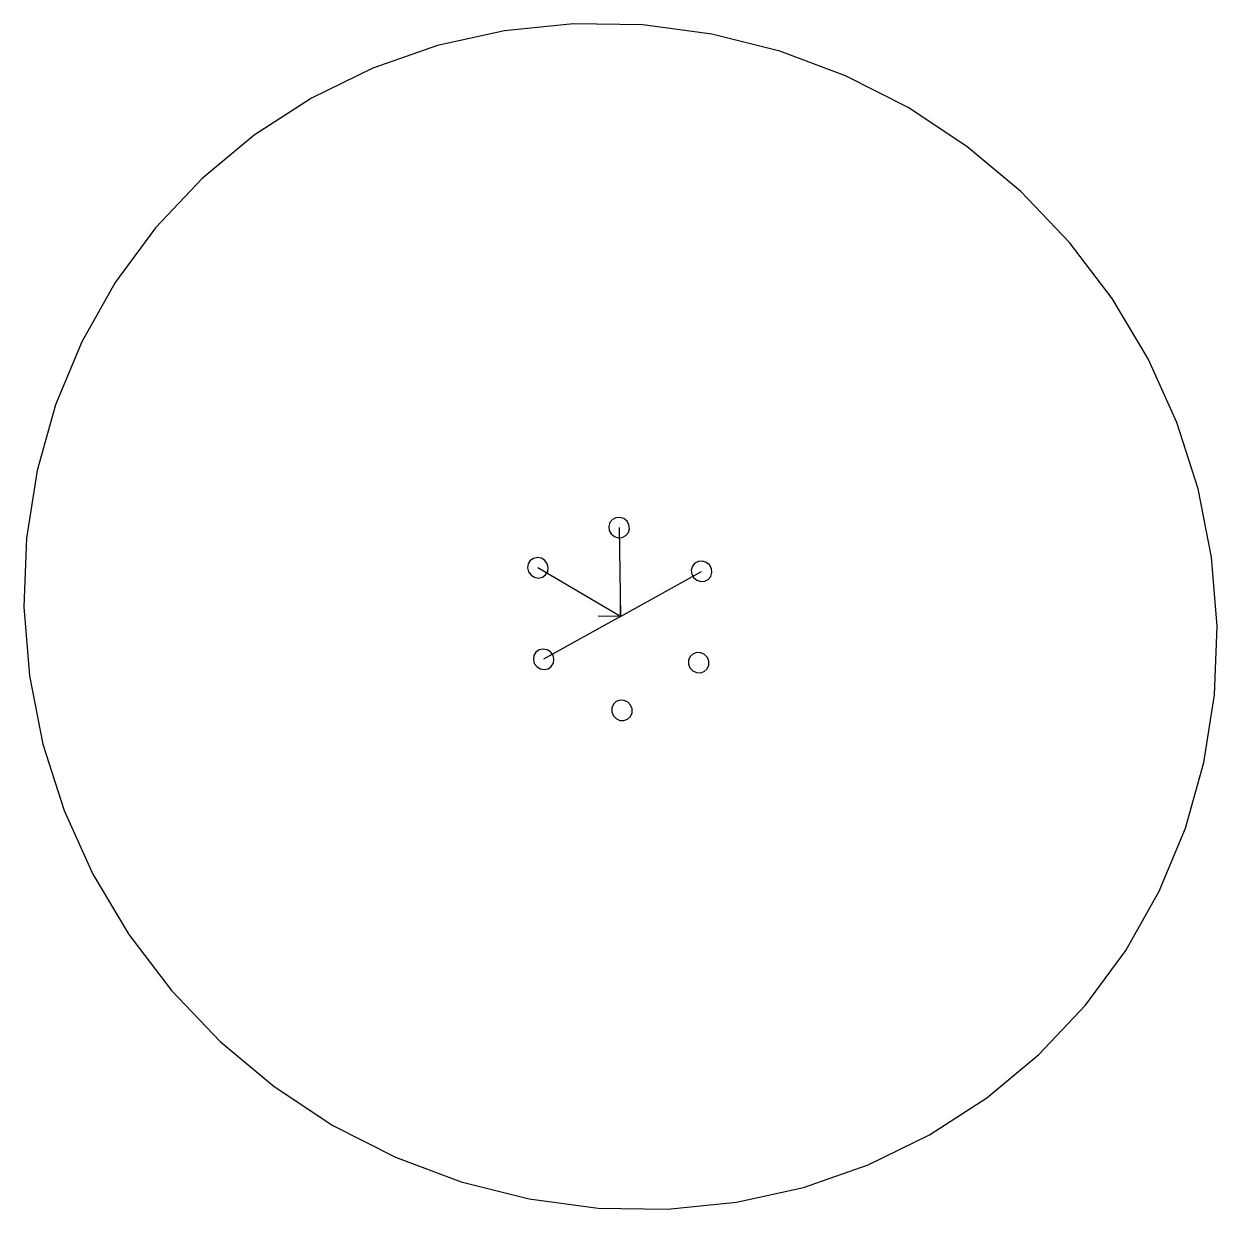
# Model space of a CAD drawing. Header units: millimetres. Extents: x -148 to 148, y -147 to 147.
import ezdxf

# ---------------------------------------------------------------- set-up
doc = ezdxf.new("R2010")
doc.units = ezdxf.units.MM
doc.header["$PDSIZE"] = -1

msp = doc.modelspace()

# ---------------------------------------------------------------- linework, layer by layer
at = {"color": 7, "linetype": 'Continuous'}
for p, q in [((-0.33, 22.02), (0, 0)), ((0, 0), (-20.42, 12.06)), ((0, 0), (20.07, 11.18)), ((0, 0), (-19.02, -10.59)), ((0, 0), (-5.49, 0.12)), ((0, 0), (-0.04, 2.73))]:
    msp.add_line(p, q, dxfattribs=at)
at = {"color": 7, "linetype": 'Continuous', "flags": 128}
for points in [[(-45.29, 141.35), (-61.31, 135.77), (-76.49, 128.35), (-90.64, 119.2), (-103.57, 108.43), (-115.09, 96.2), (-125.06, 82.66), (-133.33, 68.01), (-139.81, 52.44), (-144.39, 36.16), (-147.02, 19.39), (-147.66, 2.36), (-146.3, -14.71), (-142.97, -31.57), (-137.7, -48.01), (-130.57, -63.8), (-121.68, -78.72), (-111.14, -92.58), (-99.09, -105.19), (-85.71, -116.38), (-71.17, -125.99), (-55.66, -133.9), (-39.4, -140), (-22.61, -144.21), (-5.52, -146.46), (11.65, -146.74), (28.67, -145.02), (45.29, -141.35), (61.31, -135.77), (76.49, -128.35), (90.64, -119.2), (103.57, -108.43), (115.09, -96.2), (125.06, -82.66), (133.33, -68.01), (139.81, -52.44), (144.39, -36.16), (147.02, -19.39), (147.66, -2.36), (146.3, 14.71), (142.97, 31.57), (137.7, 48.01), (130.57, 63.8), (121.68, 78.72), (111.14, 92.58), (99.09, 105.19), (85.71, 116.38), (71.17, 125.99), (55.66, 133.9), (39.4, 140), (22.61, 144.21), (5.52, 146.46), (-11.65, 146.74), (-28.67, 145.02), (-45.29, 141.35)], [(-1.12, 24.47), (-1.99, 24.02), (-2.61, 23.27), (-2.88, 22.32), (-2.77, 21.33), (-2.28, 20.45), (-1.5, 19.8), (-0.54, 19.5), (0.45, 19.57), (1.33, 20.03), (1.95, 20.78), (2.22, 21.73), (2.1, 22.72), (1.62, 23.6), (0.84, 24.25), (-0.13, 24.55), (-1.12, 24.47)], [(-22.14, 10.24), (-21.29, 9.7), (-20.3, 9.52), (-19.33, 9.73), (-18.53, 10.29), (-18.01, 11.12), (-17.87, 12.1), (-18.11, 13.07), (-18.71, 13.89), (-19.56, 14.43), (-20.55, 14.61), (-21.52, 14.4), (-22.32, 13.84), (-22.84, 13.01), (-22.98, 12.03), (-22.74, 11.06), (-22.14, 10.24)], [(19.29, 13.63), (18.42, 13.18), (17.8, 12.43), (17.52, 11.48), (17.64, 10.49), (18.12, 9.61), (18.91, 8.96), (19.87, 8.66), (20.86, 8.73), (21.73, 9.18), (22.35, 9.94), (22.63, 10.88), (22.51, 11.87), (22.02, 12.76), (21.24, 13.4), (20.28, 13.71), (19.29, 13.63)], [(-20.74, -12.42), (-19.88, -12.96), (-18.89, -13.14), (-17.92, -12.93), (-17.12, -12.37), (-16.61, -11.54), (-16.46, -10.56), (-16.7, -9.59), (-17.3, -8.77), (-18.16, -8.23), (-19.15, -8.05), (-20.11, -8.26), (-20.92, -8.82), (-21.43, -9.65), (-21.57, -10.63), (-21.33, -11.6), (-20.74, -12.42)], [(21.85, -12.06), (21.87, -11.06), (21.5, -10.13), (20.8, -9.39), (19.89, -8.96), (18.89, -8.91), (17.96, -9.24), (17.24, -9.91), (16.85, -10.8), (16.83, -11.79), (17.2, -12.73), (17.89, -13.47), (18.81, -13.9), (19.81, -13.95), (20.74, -13.62), (21.46, -12.95), (21.85, -12.06)], [(2.85, -23.87), (2.87, -22.88), (2.5, -21.95), (1.81, -21.21), (0.89, -20.78), (-0.11, -20.73), (-1.04, -21.06), (-1.76, -21.72), (-2.15, -22.62), (-2.17, -23.61), (-1.8, -24.55), (-1.1, -25.29), (-0.19, -25.72), (0.81, -25.77), (1.74, -25.44), (2.46, -24.77), (2.85, -23.87)]]:
    msp.add_lwpolyline(points, dxfattribs=at)
at = {"color": 7, "linetype": 'Continuous'}
msp.add_point((0, 0), dxfattribs=at)
msp.add_point((0, 0), dxfattribs=at)
msp.add_point((0, 0), dxfattribs=at)

doc.saveas('drawing.dxf')
